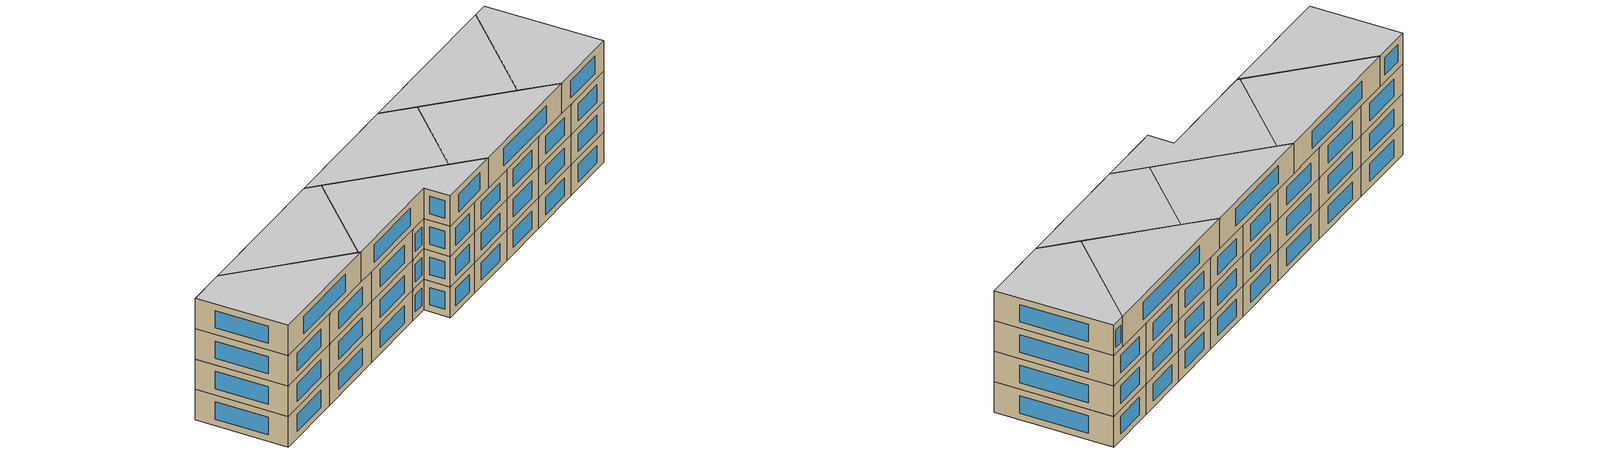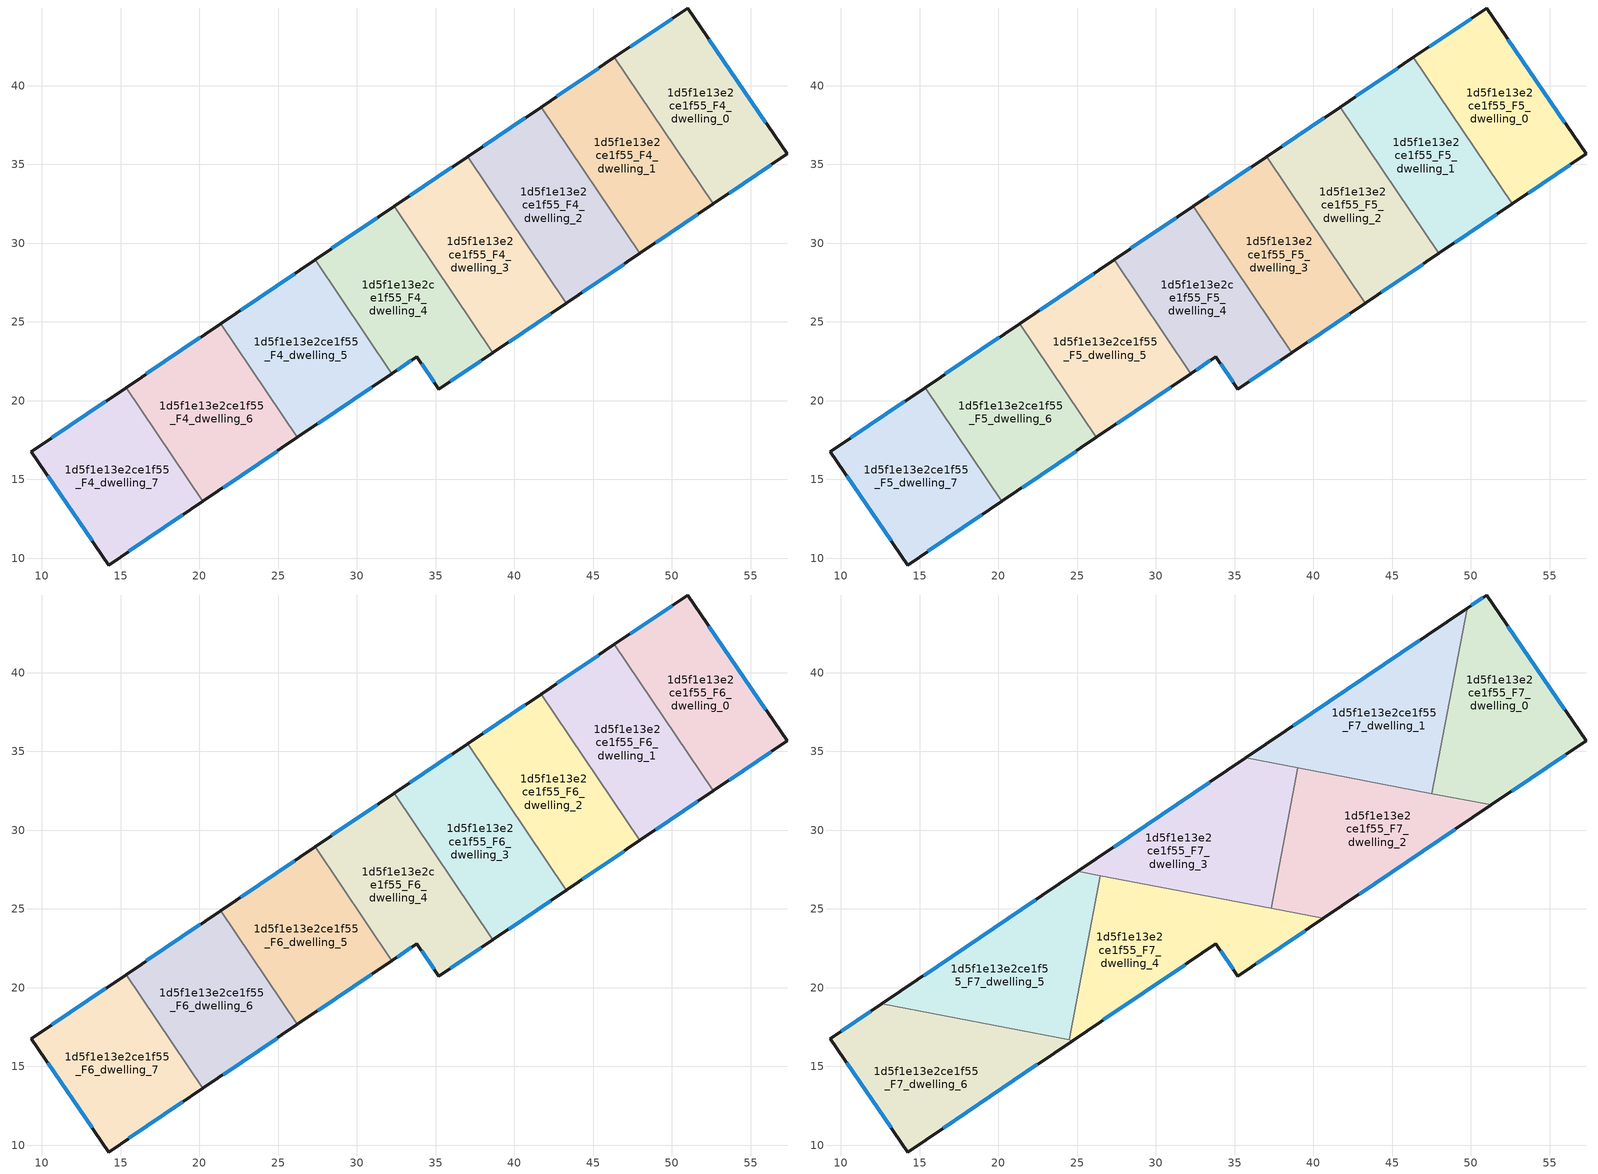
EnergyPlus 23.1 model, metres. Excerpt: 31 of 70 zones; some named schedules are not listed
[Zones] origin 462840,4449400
1d5f1e13e2ce1f55_F4_dwelling_0
 floor to 1d5f1e13e2ce1f55_F3_dwelling_0 (EU_floor_Construction): 51,44.93 57.32,35.67 52.63,32.5 46.35,41.79 z12
 wall outside (EU_wall_Construction): 52.63,32.5 57.32,35.67 51,44.93 46.35,41.79 z12:15
 wall to 1d5f1e13e2ce1f55_F4_dwelling_1 (EU_wall_Construction): 46.35,41.79 52.63,32.5 z12:15
 window (EU_Window_Construction): 50.01,44.26 47.35,42.47 / 55.96,37.65 52.36,42.95 / 53.64,33.18 56.31,34.99 z12.64:14.36
1d5f1e13e2ce1f55_F4_dwelling_1
 floor to 1d5f1e13e2ce1f55_F3_dwelling_1 (EU_floor_Construction): 46.35,41.79 52.63,32.5 47.97,29.35 41.69,38.64 z12
 wall outside (EU_wall_Construction): 47.97,29.35 52.63,32.5 / 46.35,41.79 41.69,38.64 z12:15
 wall to 1d5f1e13e2ce1f55_F4_dwelling_2 (EU_wall_Construction): 41.69,38.64 47.97,29.35 z12:15
 window (EU_Window_Construction): 48.97,30.03 51.63,31.83 / 45.36,41.12 42.69,39.32 z12.64:14.36
1d5f1e13e2ce1f55_F4_dwelling_2
 floor to 1d5f1e13e2ce1f55_F3_dwelling_2 (EU_floor_Construction): 41.69,38.64 47.97,29.35 43.3,26.2 37.02,35.49 z12
 wall outside (EU_wall_Construction): 43.3,26.2 47.97,29.35 / 41.69,38.64 37.02,35.49 z12:15
 wall to 1d5f1e13e2ce1f55_F4_dwelling_3 (EU_wall_Construction): 37.02,35.49 43.3,26.2 z12:15
 window (EU_Window_Construction): 44.3,26.87 46.97,28.68 / 40.69,37.96 38.02,36.16 z12.64:14.36
1d5f1e13e2ce1f55_F4_dwelling_3
 floor to 1d5f1e13e2ce1f55_F3_dwelling_3 (EU_floor_Construction): 37.02,35.49 43.3,26.2 38.64,23.04 32.36,32.33 z12
 wall outside (EU_wall_Construction): 38.64,23.04 43.3,26.2 / 37.02,35.49 32.36,32.33 z12:15
 wall to 1d5f1e13e2ce1f55_F4_dwelling_4 (EU_wall_Construction): 32.36,32.33 38.64,23.04 z12:15
 window (EU_Window_Construction): 39.63,23.72 42.3,25.52 / 36.02,34.81 33.36,33.01 z12.64:14.36
1d5f1e13e2ce1f55_F4_dwelling_4
 floor to 1d5f1e13e2ce1f55_F3_dwelling_4 (EU_floor_Construction): 32.36,32.33 38.64,23.04 35.21,20.73 33.8,22.79 32.22,21.72 27.34,28.94 z12
 wall outside (EU_wall_Construction): 32.36,32.33 27.34,28.94 / 32.22,21.72 33.8,22.79 35.21,20.73 38.64,23.04 z12:15
 wall to 1d5f1e13e2ce1f55_F4_dwelling_5 (EU_wall_Construction): 27.34,28.94 32.22,21.72 z12:15
 window (EU_Window_Construction): 31.28,31.61 28.41,29.67 / 35.94,21.22 37.9,22.55 / 34.1,22.35 34.91,21.17 / 32.56,21.95 33.46,22.56 z12.64:14.36
1d5f1e13e2ce1f55_F4_dwelling_5
 floor to 1d5f1e13e2ce1f55_F3_dwelling_5 (EU_floor_Construction): 27.34,28.94 32.22,21.72 26.22,17.66 21.34,24.89 z12
 wall outside (EU_wall_Construction): 26.22,17.66 32.22,21.72 / 27.34,28.94 21.34,24.89 z12:15
 wall to 1d5f1e13e2ce1f55_F4_dwelling_6 (EU_wall_Construction): 21.34,24.89 26.22,17.66 z12:15
 window (EU_Window_Construction): 27.51,18.53 30.94,20.85 / 26.05,28.07 22.63,25.76 z12.64:14.36
1d5f1e13e2ce1f55_F4_dwelling_6
 floor to 1d5f1e13e2ce1f55_F3_dwelling_6 (EU_floor_Construction): 21.34,24.89 26.22,17.66 20.22,13.61 15.34,20.83 z12
 wall outside (EU_wall_Construction): 20.22,13.61 26.22,17.66 / 21.34,24.89 15.34,20.83 z12:15
 wall to 1d5f1e13e2ce1f55_F4_dwelling_7 (EU_wall_Construction): 15.34,20.83 20.22,13.61 z12:15
 window (EU_Window_Construction): 21.51,14.48 24.94,16.8 / 20.06,24.02 16.63,21.7 z12.64:14.36
1d5f1e13e2ce1f55_F4_dwelling_7
 floor to 1d5f1e13e2ce1f55_F3_dwelling_7 (EU_floor_Construction): 15.34,20.83 20.22,13.61 14.24,9.56 9.33,16.77 z12
 wall outside (EU_wall_Construction): 15.34,20.83 9.33,16.77 14.24,9.56 20.22,13.61 z12:15
 window (EU_Window_Construction): 15.52,10.43 18.94,12.74 / 10.38,15.23 13.19,11.11 / 14.05,19.96 10.62,17.64 z12.64:14.36
1d5f1e13e2ce1f55_F5_dwelling_0
 floor to 1d5f1e13e2ce1f55_F4_dwelling_0 (EU_floor_Construction): 51,44.93 57.32,35.67 52.63,32.5 46.35,41.79 z15
 wall outside (EU_wall_Construction): 52.63,32.5 57.32,35.67 51,44.93 46.35,41.79 z15:18
 wall to 1d5f1e13e2ce1f55_F5_dwelling_1 (EU_wall_Construction): 46.35,41.79 52.63,32.5 z15:18
 window (EU_Window_Construction): 50.01,44.26 47.35,42.47 / 55.96,37.65 52.36,42.95 / 53.64,33.18 56.31,34.99 z15.64:17.36
1d5f1e13e2ce1f55_F5_dwelling_1
 floor to 1d5f1e13e2ce1f55_F4_dwelling_1 (EU_floor_Construction): 46.35,41.79 52.63,32.5 47.97,29.35 41.69,38.64 z15
 wall outside (EU_wall_Construction): 47.97,29.35 52.63,32.5 / 46.35,41.79 41.69,38.64 z15:18
 wall to 1d5f1e13e2ce1f55_F5_dwelling_2 (EU_wall_Construction): 41.69,38.64 47.97,29.35 z15:18
 window (EU_Window_Construction): 48.97,30.03 51.63,31.83 / 45.36,41.12 42.69,39.32 z15.64:17.36
1d5f1e13e2ce1f55_F5_dwelling_2
 floor to 1d5f1e13e2ce1f55_F4_dwelling_2 (EU_floor_Construction): 41.69,38.64 47.97,29.35 43.3,26.2 37.02,35.49 z15
 wall outside (EU_wall_Construction): 43.3,26.2 47.97,29.35 / 41.69,38.64 37.02,35.49 z15:18
 wall to 1d5f1e13e2ce1f55_F5_dwelling_3 (EU_wall_Construction): 37.02,35.49 43.3,26.2 z15:18
 window (EU_Window_Construction): 44.3,26.87 46.97,28.68 / 40.69,37.96 38.02,36.16 z15.64:17.36
1d5f1e13e2ce1f55_F5_dwelling_3
 floor to 1d5f1e13e2ce1f55_F4_dwelling_3 (EU_floor_Construction): 37.02,35.49 43.3,26.2 38.64,23.04 32.36,32.33 z15
 wall outside (EU_wall_Construction): 38.64,23.04 43.3,26.2 / 37.02,35.49 32.36,32.33 z15:18
 wall to 1d5f1e13e2ce1f55_F5_dwelling_4 (EU_wall_Construction): 32.36,32.33 38.64,23.04 z15:18
 window (EU_Window_Construction): 39.63,23.72 42.3,25.52 / 36.02,34.81 33.36,33.01 z15.64:17.36
1d5f1e13e2ce1f55_F5_dwelling_4
 floor to 1d5f1e13e2ce1f55_F4_dwelling_4 (EU_floor_Construction): 32.36,32.33 38.64,23.04 35.21,20.73 33.8,22.79 32.22,21.72 27.34,28.94 z15
 wall outside (EU_wall_Construction): 32.36,32.33 27.34,28.94 / 32.22,21.72 33.8,22.79 35.21,20.73 38.64,23.04 z15:18
 wall to 1d5f1e13e2ce1f55_F5_dwelling_5 (EU_wall_Construction): 27.34,28.94 32.22,21.72 z15:18
 window (EU_Window_Construction): 31.28,31.61 28.41,29.67 / 35.94,21.22 37.9,22.55 / 34.1,22.35 34.91,21.17 / 32.56,21.95 33.46,22.56 z15.64:17.36
1d5f1e13e2ce1f55_F5_dwelling_5
 floor to 1d5f1e13e2ce1f55_F4_dwelling_5 (EU_floor_Construction): 27.34,28.94 32.22,21.72 26.22,17.66 21.34,24.89 z15
 wall outside (EU_wall_Construction): 26.22,17.66 32.22,21.72 / 27.34,28.94 21.34,24.89 z15:18
 wall to 1d5f1e13e2ce1f55_F5_dwelling_6 (EU_wall_Construction): 21.34,24.89 26.22,17.66 z15:18
 window (EU_Window_Construction): 27.51,18.53 30.94,20.85 / 26.05,28.07 22.63,25.76 z15.64:17.36
1d5f1e13e2ce1f55_F5_dwelling_6
 floor to 1d5f1e13e2ce1f55_F4_dwelling_6 (EU_floor_Construction): 21.34,24.89 26.22,17.66 20.22,13.61 15.34,20.83 z15
 wall outside (EU_wall_Construction): 20.22,13.61 26.22,17.66 / 21.34,24.89 15.34,20.83 z15:18
 wall to 1d5f1e13e2ce1f55_F5_dwelling_7 (EU_wall_Construction): 15.34,20.83 20.22,13.61 z15:18
 window (EU_Window_Construction): 21.51,14.48 24.94,16.8 / 20.06,24.02 16.63,21.7 z15.64:17.36
1d5f1e13e2ce1f55_F5_dwelling_7
 floor to 1d5f1e13e2ce1f55_F4_dwelling_7 (EU_floor_Construction): 15.34,20.83 20.22,13.61 14.24,9.56 9.33,16.77 z15
 wall outside (EU_wall_Construction): 15.34,20.83 9.33,16.77 14.24,9.56 20.22,13.61 z15:18
 window (EU_Window_Construction): 15.52,10.43 18.94,12.74 / 10.38,15.23 13.19,11.11 / 14.05,19.96 10.62,17.64 z15.64:17.36
1d5f1e13e2ce1f55_F6_dwelling_0
 floor to 1d5f1e13e2ce1f55_F5_dwelling_0 (EU_floor_Construction): 51,44.93 57.32,35.67 52.63,32.5 46.35,41.79 z18
 wall outside (EU_wall_Construction): 52.63,32.5 57.32,35.67 51,44.93 46.35,41.79 z18:21
 wall to 1d5f1e13e2ce1f55_F6_dwelling_1 (EU_wall_Construction): 46.35,41.79 52.63,32.5 z18:21
 window (EU_Window_Construction): 50.01,44.26 47.35,42.47 / 55.96,37.65 52.36,42.95 / 53.64,33.18 56.31,34.99 z18.64:20.36
 ceiling adiabatic (EU_roof_Construction): 48.67,38.36 49.77,44.1 46.36,41.79 z21
1d5f1e13e2ce1f55_F6_dwelling_1
 floor to 1d5f1e13e2ce1f55_F5_dwelling_1 (EU_floor_Construction): 46.35,41.79 52.63,32.5 47.97,29.35 41.69,38.64 z18
 wall outside (EU_wall_Construction): 47.97,29.35 52.63,32.5 / 46.35,41.79 41.69,38.64 z18:21
 wall to 1d5f1e13e2ce1f55_F6_dwelling_2 (EU_wall_Construction): 41.69,38.64 47.97,29.35 z18:21
 window (EU_Window_Construction): 48.97,30.03 51.63,31.83 / 45.36,41.12 42.69,39.32 z18.64:20.36
 ceiling adiabatic (EU_roof_Construction): 47.52,32.33 48.67,38.36 46.36,41.79 41.69,38.64 45.73,32.67 z21; 52.63,32.5 48.67,38.36 47.52,32.33 45.73,32.67 51.29,31.6 z21
1d5f1e13e2ce1f55_F6_dwelling_2
 floor to 1d5f1e13e2ce1f55_F5_dwelling_2 (EU_floor_Construction): 41.69,38.64 47.97,29.35 43.3,26.2 37.02,35.49 z18
 wall outside (EU_wall_Construction): 43.3,26.2 47.97,29.35 / 41.69,38.64 37.02,35.49 z18:21
 wall to 1d5f1e13e2ce1f55_F6_dwelling_3 (EU_wall_Construction): 37.02,35.49 43.3,26.2 z18:21
 window (EU_Window_Construction): 44.3,26.87 46.97,28.68 / 40.69,37.96 38.02,36.16 z18.64:20.36
 ceiling adiabatic (EU_roof_Construction): 45.73,32.67 41.69,38.64 37.02,35.49 37.92,34.16 z21
1d5f1e13e2ce1f55_F6_dwelling_3
 floor to 1d5f1e13e2ce1f55_F5_dwelling_3 (EU_floor_Construction): 37.02,35.49 43.3,26.2 38.64,23.04 32.36,32.33 z18
 wall outside (EU_wall_Construction): 38.64,23.04 43.3,26.2 / 37.02,35.49 32.36,32.33 z18:21
 wall to 1d5f1e13e2ce1f55_F6_dwelling_4 (EU_wall_Construction): 32.36,32.33 38.64,23.04 z18:21
 window (EU_Window_Construction): 39.63,23.72 42.3,25.52 / 36.02,34.81 33.36,33.01 z18.64:20.36
1d5f1e13e2ce1f55_F6_dwelling_4
 floor to 1d5f1e13e2ce1f55_F5_dwelling_4 (EU_floor_Construction): 32.36,32.33 38.64,23.04 35.21,20.73 33.8,22.79 32.22,21.72 27.34,28.94 z18
 wall outside (EU_wall_Construction): 32.36,32.33 27.34,28.94 / 32.22,21.72 33.8,22.79 35.21,20.73 38.64,23.04 z18:21
 wall to 1d5f1e13e2ce1f55_F6_dwelling_5 (EU_wall_Construction): 27.34,28.94 32.22,21.72 z18:21
 window (EU_Window_Construction): 31.28,31.61 28.41,29.67 / 35.94,21.22 37.9,22.55 / 34.1,22.35 34.91,21.17 / 32.56,21.95 33.46,22.56 z18.64:20.36
1d5f1e13e2ce1f55_F6_dwelling_5
 floor to 1d5f1e13e2ce1f55_F5_dwelling_5 (EU_floor_Construction): 27.34,28.94 32.22,21.72 26.22,17.66 21.34,24.89 z18
 wall outside (EU_wall_Construction): 26.22,17.66 32.22,21.72 / 27.34,28.94 21.34,24.89 z18:21
 wall to 1d5f1e13e2ce1f55_F6_dwelling_6 (EU_wall_Construction): 21.34,24.89 26.22,17.66 z18:21
 window (EU_Window_Construction): 27.51,18.53 30.94,20.85 / 26.05,28.07 22.63,25.76 z18.64:20.36
1d5f1e13e2ce1f55_F6_dwelling_6
 floor to 1d5f1e13e2ce1f55_F5_dwelling_6 (EU_floor_Construction): 21.34,24.89 26.22,17.66 20.22,13.61 15.34,20.83 z18
 wall outside (EU_wall_Construction): 20.22,13.61 26.22,17.66 / 21.34,24.89 15.34,20.83 z18:21
 wall to 1d5f1e13e2ce1f55_F6_dwelling_7 (EU_wall_Construction): 15.34,20.83 20.22,13.61 z18:21
 window (EU_Window_Construction): 21.51,14.48 24.94,16.8 / 20.06,24.02 16.63,21.7 z18.64:20.36
1d5f1e13e2ce1f55_F6_dwelling_7
 floor to 1d5f1e13e2ce1f55_F5_dwelling_7 (EU_floor_Construction): 15.34,20.83 20.22,13.61 14.24,9.56 9.33,16.77 z18
 wall outside (EU_wall_Construction): 15.34,20.83 9.33,16.77 14.24,9.56 20.22,13.61 z18:21
 window (EU_Window_Construction): 15.52,10.43 18.94,12.74 / 10.38,15.23 13.19,11.11 / 14.05,19.96 10.62,17.64 z18.64:20.36
1d5f1e13e2ce1f55_F7_dwelling_0
 floor to 1d5f1e13e2ce1f55_F6_dwelling_0 (EU_floor_Construction): 51,44.93 57.32,35.67 52.63,32.5 48.67,38.36 49.77,44.1 z21
 floor adiabatic (EU_floor_Construction): 48.67,38.36 52.63,32.5 51.29,31.6 47.52,32.33 z21
 wall outside (EU_wall_Construction): 51.29,31.6 57.32,35.67 51,44.93 49.77,44.1 z21:24
 wall to 1d5f1e13e2ce1f55_F7_dwelling_1 (EU_wall_Construction): 49.77,44.1 47.52,32.33 z21:24
 wall to 1d5f1e13e2ce1f55_F7_dwelling_2 (EU_wall_Construction): 47.52,32.33 51.29,31.6 z21:24
 window (EU_Window_Construction): 52.58,32.47 56.03,34.8 / 50.74,44.76 50.04,44.28 / 55.96,37.65 52.36,42.95 z21.64:23.36
 ceiling to 1d5f1e13e2ce1f55_F8_dwelling_0 (EU_floor_Construction): 57.32,35.67 51,44.93 49.77,44.1 47.52,32.33 51.29,31.6 z24
1d5f1e13e2ce1f55_F7_dwelling_1
 floor to 1d5f1e13e2ce1f55_F6_dwelling_3 (EU_floor_Construction): 37.02,35.49 37.92,34.16 35.7,34.59 z21
 floor adiabatic (EU_floor_Construction): 49.77,44.1 47.52,32.33 37.92,34.16 37.02,35.49 z21
 wall outside (EU_wall_Construction): 49.77,44.1 35.7,34.59 z21:24
 wall to 1d5f1e13e2ce1f55_F7_dwelling_3 (EU_wall_Construction): 35.7,34.59 39.02,33.95 z21:24
 wall to 1d5f1e13e2ce1f55_F7_dwelling_2 (EU_wall_Construction): 39.02,33.95 47.51,32.32 z21:24
 window (EU_Window_Construction): 46.76,42.06 38.71,36.63 z21.64:23.36
 ceiling to 1d5f1e13e2ce1f55_F8_dwelling_1 (EU_floor_Construction): 47.52,32.33 49.77,44.1 35.7,34.59 z24
1d5f1e13e2ce1f55_F7_dwelling_2
 floor to 1d5f1e13e2ce1f55_F6_dwelling_2 (EU_floor_Construction): 45.73,32.67 47.97,29.35 43.3,26.2 38.81,32.85 39.02,33.95 z21
 floor to 1d5f1e13e2ce1f55_F6_dwelling_3 (EU_floor_Construction): 38.81,32.85 43.3,26.2 40.63,24.39 37.31,25.03 z21
 floor to 1d5f1e13e2ce1f55_F6_dwelling_1 (EU_floor_Construction): 51.29,31.6 47.97,29.35 45.73,32.67 z21
 wall outside (EU_wall_Construction): 40.63,24.39 51.29,31.6 z21:24
 wall to 1d5f1e13e2ce1f55_F7_dwelling_3 (EU_wall_Construction): 39.02,33.95 37.31,25.03 z21:24
 wall to 1d5f1e13e2ce1f55_F7_dwelling_4 (EU_wall_Construction): 37.31,25.03 40.63,24.39 z21:24
 window (EU_Window_Construction): 42.91,25.94 49.01,30.06 z21.64:23.36
 ceiling to 1d5f1e13e2ce1f55_F8_dwelling_2 (EU_floor_Construction): 51.29,31.6 39.02,33.95 37.31,25.03 40.63,24.39 z24
1d5f1e13e2ce1f55_F7_dwelling_3
 floor to 1d5f1e13e2ce1f55_F6_dwelling_3 (EU_floor_Construction): 37.92,34.16 38.81,32.85 37.31,25.03 37.29,25.03 32.36,32.33 35.7,34.59 z21
 floor to 1d5f1e13e2ce1f55_F6_dwelling_2 (EU_floor_Construction): 39.02,33.95 38.81,32.85 37.92,34.16 z21
 floor to 1d5f1e13e2ce1f55_F6_dwelling_4 (EU_floor_Construction): 32.36,32.33 37.29,25.03 28.89,26.64 27.34,28.94 z21
 floor to 1d5f1e13e2ce1f55_F6_dwelling_5 (EU_floor_Construction): 27.34,28.94 28.89,26.64 25.03,27.38 z21
 wall outside (EU_wall_Construction): 35.7,34.59 25.03,27.38 z21:24
 wall to 1d5f1e13e2ce1f55_F7_dwelling_5 (EU_wall_Construction): 25.03,27.38 26.48,27.1 z21:24
 wall to 1d5f1e13e2ce1f55_F7_dwelling_4 (EU_wall_Construction): 26.48,27.11 37.31,25.03 z21:24
 window (EU_Window_Construction): 33.41,33.05 27.32,28.93 z21.64:23.36
 ceiling to 1d5f1e13e2ce1f55_F8_dwelling_3 (EU_floor_Construction): 37.31,25.03 39.02,33.95 35.7,34.59 25.03,27.38 z24
1d5f1e13e2ce1f55_F7_dwelling_4
 floor to 1d5f1e13e2ce1f55_F6_dwelling_4 (EU_floor_Construction): 37.29,25.03 38.64,23.04 35.21,20.73 33.8,22.79 32.22,21.72 28.89,26.64 z21
 floor to 1d5f1e13e2ce1f55_F6_dwelling_5 (EU_floor_Construction): 28.89,26.64 32.22,21.72 26.22,17.66 25.01,19.45 26.48,27.11 z21
 floor to 1d5f1e13e2ce1f55_F6_dwelling_3 (EU_floor_Construction): 40.63,24.39 38.64,23.04 37.29,25.03 z21
 floor to 1d5f1e13e2ce1f55_F6_dwelling_6 (EU_floor_Construction): 25.01,19.45 26.22,17.66 24.7,16.64 24.48,16.68 z21
 wall outside (EU_wall_Construction): 24.7,16.64 33.8,22.79 35.21,20.73 40.63,24.39 z21:24
 wall to 1d5f1e13e2ce1f55_F7_dwelling_5 (EU_wall_Construction): 26.48,27.11 24.48,16.68 z21:24
 wall to 1d5f1e13e2ce1f55_F7_dwelling_6 (EU_wall_Construction): 24.48,16.68 24.7,16.64 z21:24
 window (EU_Window_Construction): 34.1,22.35 34.91,21.17 / 26.65,17.96 31.85,21.47 / 36.37,21.51 39.47,23.61 z21.64:23.36
 ceiling to 1d5f1e13e2ce1f55_F8_dwelling_4 (EU_floor_Construction): 35.21,20.73 40.63,24.39 26.48,27.11 24.48,16.68 24.7,16.64 33.8,22.79 z24
1d5f1e13e2ce1f55_F7_dwelling_5
 floor to 1d5f1e13e2ce1f55_F6_dwelling_5 (EU_floor_Construction): 26.48,27.11 25.01,19.45 21.34,24.89 25.03,27.38 z21
 floor to 1d5f1e13e2ce1f55_F6_dwelling_6 (EU_floor_Construction): 21.34,24.89 25.01,19.45 24.48,16.68 17.2,18.08 15.34,20.83 z21
 floor to 1d5f1e13e2ce1f55_F6_dwelling_7 (EU_floor_Construction): 15.34,20.83 17.2,18.08 12.57,18.96 z21
 wall outside (EU_wall_Construction): 25.03,27.38 12.57,18.96 z21:24
 wall to 1d5f1e13e2ce1f55_F7_dwelling_6 (EU_wall_Construction): 12.57,18.96 24.48,16.68 z21:24
 window (EU_Window_Construction): 22.36,25.58 15.24,20.77 z21.64:23.36
 ceiling to 1d5f1e13e2ce1f55_F8_dwelling_5 (EU_floor_Construction): 24.48,16.68 26.48,27.11 25.03,27.38 12.57,18.96 z24
1d5f1e13e2ce1f55_F7_dwelling_6
 floor to 1d5f1e13e2ce1f55_F6_dwelling_6 (EU_floor_Construction): 24.7,16.64 20.22,13.61 17.2,18.08 z21
 floor to 1d5f1e13e2ce1f55_F6_dwelling_7 (EU_floor_Construction): 17.2,18.08 20.22,13.61 14.24,9.56 9.33,16.77 12.57,18.96 z21
 wall outside (EU_wall_Construction): 12.57,18.96 9.33,16.77 14.24,9.56 24.7,16.64 z21:24
 window (EU_Window_Construction): 16.48,11.08 22.46,15.12 / 10.38,15.23 13.19,11.11 / 11.88,18.49 10.02,17.24 z21.64:23.36
 ceiling to 1d5f1e13e2ce1f55_F8_dwelling_6 (EU_floor_Construction): 24.7,16.64 12.57,18.96 9.33,16.77 14.24,9.56 z24
[Building]
EU S2 Campaign: North Axis=0; Terrain=City; Solar Distribution=FullExterior
[Site:Location]
Yerevan-Zvartnots.Intl.AP: Latitude=40.15; Longitude=44.383; Time Zone=4; Elevation=854
[SizingPeriod:WeatherFileDays]
AnnualSizingPeriod: Begin Month=1; Begin Day of Month=1; End Month=12; End Day of Month=31; Day of Week for Start Day=Monday; Use Weather File Daylight Saving Period=No; Use Weather File Rain and Snow Indicators=No
[MATERIAL]
EU_InternalMass_Material: Roughness=MediumRough; Thickness=0.1; Conductivity=1; Density=1800; Specific Heat=900; Thermal Absorptance=0.9; Solar Absorptance=0.7; Visible Absorptance=0.7
[MATERIAL:NOMASS] Roughness=MediumRough; Thermal Absorptance=0.9; Solar Absorptance=0.7; Visible Absorptance=0.7
Name | Thermal Resistance
EU_wall_NoMass | 1.05043
EU_roof_NoMass | 1.45357
EU_floor_NoMass | 0.478065
[WINDOWMATERIAL:SIMPLEGLAZINGSYSTEM]
EU_Window_SimpleGlazing: UFactor=2.5566; Solar Heat Gain Coefficient=0.75; Visible Transmittance=0.75
[CONSTRUCTION]
EU_wall_Construction: EU_wall_NoMass
EU_roof_Construction: EU_roof_NoMass
EU_floor_Construction: EU_floor_NoMass
EU_Window_Construction: EU_Window_SimpleGlazing
EU_InternalMass_Construction: EU_InternalMass_Material
[ZONE] Type=1; Multiplier=1; Ceiling Height=autocalculate; Floor Area=autocalculate; Part of Total Floor Area=Yes
Name | Volume
1d5f1e13e2ce1f55_F4_dwelling_0; 1d5f1e13e2ce1f55_F5_dwelling_0; 1d5f1e13e2ce1f55_F6_dwelling_0 | 189.42
1d5f1e13e2ce1f55_F7_dwelling_0 | 216.448
1d5f1e13e2ce1f55_F4_dwelling_1; 1d5f1e13e2ce1f55_F5_dwelling_1; 1d5f1e13e2ce1f55_F6_dwelling_1 | 189.393
1d5f1e13e2ce1f55_F7_dwelling_1 | 216.457
1d5f1e13e2ce1f55_F4_dwelling_2; 1d5f1e13e2ce1f55_F5_dwelling_2; 1d5f1e13e2ce1f55_F6_dwelling_2; 1d5f1e13e2ce1f55_F4_dwelling_4; 1d5f1e13e2ce1f55_F5_dwelling_4; 1d5f1e13e2ce1f55_F6_dwelling_4 | 189.401
1d5f1e13e2ce1f55_F7_dwelling_2 | 216.463
1d5f1e13e2ce1f55_F4_dwelling_3; 1d5f1e13e2ce1f55_F5_dwelling_3; 1d5f1e13e2ce1f55_F6_dwelling_3 | 189.402
1d5f1e13e2ce1f55_F7_dwelling_3 | 216.483
1d5f1e13e2ce1f55_F7_dwelling_4; 1d5f1e13e2ce1f55_F7_dwelling_5 | 216.467
1d5f1e13e2ce1f55_F4_dwelling_5; 1d5f1e13e2ce1f55_F5_dwelling_5; 1d5f1e13e2ce1f55_F6_dwelling_5 | 189.407
1d5f1e13e2ce1f55_F4_dwelling_6; 1d5f1e13e2ce1f55_F5_dwelling_6; 1d5f1e13e2ce1f55_F6_dwelling_6 | 189.4
1d5f1e13e2ce1f55_F7_dwelling_6 | 216.465
1d5f1e13e2ce1f55_F4_dwelling_7; 1d5f1e13e2ce1f55_F5_dwelling_7; 1d5f1e13e2ce1f55_F6_dwelling_7 | 189.414
[INTERNALMASS] Construction=EU_InternalMass_Construction
Name | Zone or ZoneList | Surface Area
1d5f1e13e2ce1f55_F4_dwelling_0_EU_InternalMass | 1d5f1e13e2ce1f55_F4_dwelling_0 | 63.1401
1d5f1e13e2ce1f55_F4_dwelling_1_EU_InternalMass | 1d5f1e13e2ce1f55_F4_dwelling_1 | 63.1308
1d5f1e13e2ce1f55_F4_dwelling_2_EU_InternalMass | 1d5f1e13e2ce1f55_F4_dwelling_2 | 63.1339
1d5f1e13e2ce1f55_F4_dwelling_3_EU_InternalMass | 1d5f1e13e2ce1f55_F4_dwelling_3 | 63.1339
1d5f1e13e2ce1f55_F4_dwelling_4_EU_InternalMass | 1d5f1e13e2ce1f55_F4_dwelling_4 | 63.134
1d5f1e13e2ce1f55_F4_dwelling_5_EU_InternalMass | 1d5f1e13e2ce1f55_F4_dwelling_5 | 63.1356
1d5f1e13e2ce1f55_F4_dwelling_6_EU_InternalMass | 1d5f1e13e2ce1f55_F4_dwelling_6 | 63.1333
1d5f1e13e2ce1f55_F4_dwelling_7_EU_InternalMass | 1d5f1e13e2ce1f55_F4_dwelling_7 | 63.1378
1d5f1e13e2ce1f55_F5_dwelling_0_EU_InternalMass | 1d5f1e13e2ce1f55_F5_dwelling_0 | 63.1401
1d5f1e13e2ce1f55_F5_dwelling_1_EU_InternalMass | 1d5f1e13e2ce1f55_F5_dwelling_1 | 63.1308
1d5f1e13e2ce1f55_F5_dwelling_2_EU_InternalMass | 1d5f1e13e2ce1f55_F5_dwelling_2 | 63.1339
1d5f1e13e2ce1f55_F5_dwelling_3_EU_InternalMass | 1d5f1e13e2ce1f55_F5_dwelling_3 | 63.1339
1d5f1e13e2ce1f55_F5_dwelling_4_EU_InternalMass | 1d5f1e13e2ce1f55_F5_dwelling_4 | 63.134
1d5f1e13e2ce1f55_F5_dwelling_5_EU_InternalMass | 1d5f1e13e2ce1f55_F5_dwelling_5 | 63.1356
1d5f1e13e2ce1f55_F5_dwelling_6_EU_InternalMass | 1d5f1e13e2ce1f55_F5_dwelling_6 | 63.1333
1d5f1e13e2ce1f55_F5_dwelling_7_EU_InternalMass | 1d5f1e13e2ce1f55_F5_dwelling_7 | 63.1378
1d5f1e13e2ce1f55_F6_dwelling_0_EU_InternalMass | 1d5f1e13e2ce1f55_F6_dwelling_0 | 63.1401
1d5f1e13e2ce1f55_F6_dwelling_1_EU_InternalMass | 1d5f1e13e2ce1f55_F6_dwelling_1 | 63.1308
1d5f1e13e2ce1f55_F6_dwelling_2_EU_InternalMass | 1d5f1e13e2ce1f55_F6_dwelling_2 | 63.1339
1d5f1e13e2ce1f55_F6_dwelling_3_EU_InternalMass | 1d5f1e13e2ce1f55_F6_dwelling_3 | 63.1339
1d5f1e13e2ce1f55_F6_dwelling_4_EU_InternalMass | 1d5f1e13e2ce1f55_F6_dwelling_4 | 63.134
1d5f1e13e2ce1f55_F6_dwelling_5_EU_InternalMass | 1d5f1e13e2ce1f55_F6_dwelling_5 | 63.1356
1d5f1e13e2ce1f55_F6_dwelling_6_EU_InternalMass | 1d5f1e13e2ce1f55_F6_dwelling_6 | 63.1333
1d5f1e13e2ce1f55_F6_dwelling_7_EU_InternalMass | 1d5f1e13e2ce1f55_F6_dwelling_7 | 63.1378
1d5f1e13e2ce1f55_F7_dwelling_0_EU_InternalMass | 1d5f1e13e2ce1f55_F7_dwelling_0 | 72.1474
1d5f1e13e2ce1f55_F7_dwelling_1_EU_InternalMass | 1d5f1e13e2ce1f55_F7_dwelling_1 | 72.1512
1d5f1e13e2ce1f55_F7_dwelling_2_EU_InternalMass | 1d5f1e13e2ce1f55_F7_dwelling_2 | 72.1586
1d5f1e13e2ce1f55_F7_dwelling_3_EU_InternalMass | 1d5f1e13e2ce1f55_F7_dwelling_3 | 72.1593
1d5f1e13e2ce1f55_F7_dwelling_4_EU_InternalMass | 1d5f1e13e2ce1f55_F7_dwelling_4 | 72.1552
1d5f1e13e2ce1f55_F7_dwelling_5_EU_InternalMass | 1d5f1e13e2ce1f55_F7_dwelling_5 | 72.1562
1d5f1e13e2ce1f55_F7_dwelling_6_EU_InternalMass | 1d5f1e13e2ce1f55_F7_dwelling_6 | 72.1552
[OTHEREQUIPMENT] Fuel Type=Electricity; Design Level Calculation Method=Watts/Area; Power per Zone Floor Area=1; Fraction Latent=0; Fraction Radiant=0; Fraction Lost=0; Carbon Dioxide Generation Rate=0; EndUse Subcategory=EU_Step8_InternalGains
Name | Zone or ZoneList or Space or SpaceList | Schedule
EU_Step8_InternalGain_1d5f1e13e2ce1f55_F4_dwelling_0_f000 | 1d5f1e13e2ce1f55_F4_dwelling_0 | EU_Step8_GainSchedule_1d5f1e13e2ce1f55_F4_dwelling_0_f000
EU_Step8_InternalGain_1d5f1e13e2ce1f55_F4_dwelling_1_f000 | 1d5f1e13e2ce1f55_F4_dwelling_1 | EU_Step8_GainSchedule_1d5f1e13e2ce1f55_F4_dwelling_1_f000
EU_Step8_InternalGain_1d5f1e13e2ce1f55_F4_dwelling_2_f000 | 1d5f1e13e2ce1f55_F4_dwelling_2 | EU_Step8_GainSchedule_1d5f1e13e2ce1f55_F4_dwelling_2_f000
EU_Step8_InternalGain_1d5f1e13e2ce1f55_F4_dwelling_3_f000 | 1d5f1e13e2ce1f55_F4_dwelling_3 | EU_Step8_GainSchedule_1d5f1e13e2ce1f55_F4_dwelling_3_f000
EU_Step8_InternalGain_1d5f1e13e2ce1f55_F4_dwelling_4_f000 | 1d5f1e13e2ce1f55_F4_dwelling_4 | EU_Step8_GainSchedule_1d5f1e13e2ce1f55_F4_dwelling_4_f000
EU_Step8_InternalGain_1d5f1e13e2ce1f55_F4_dwelling_5_f000 | 1d5f1e13e2ce1f55_F4_dwelling_5 | EU_Step8_GainSchedule_1d5f1e13e2ce1f55_F4_dwelling_5_f000
EU_Step8_InternalGain_1d5f1e13e2ce1f55_F4_dwelling_6_f000 | 1d5f1e13e2ce1f55_F4_dwelling_6 | EU_Step8_GainSchedule_1d5f1e13e2ce1f55_F4_dwelling_6_f000
EU_Step8_InternalGain_1d5f1e13e2ce1f55_F4_dwelling_7_f000 | 1d5f1e13e2ce1f55_F4_dwelling_7 | EU_Step8_GainSchedule_1d5f1e13e2ce1f55_F4_dwelling_7_f000
EU_Step8_InternalGain_1d5f1e13e2ce1f55_F5_dwelling_0_f000 | 1d5f1e13e2ce1f55_F5_dwelling_0 | EU_Step8_GainSchedule_1d5f1e13e2ce1f55_F5_dwelling_0_f000
EU_Step8_InternalGain_1d5f1e13e2ce1f55_F5_dwelling_1_f000 | 1d5f1e13e2ce1f55_F5_dwelling_1 | EU_Step8_GainSchedule_1d5f1e13e2ce1f55_F5_dwelling_1_f000
EU_Step8_InternalGain_1d5f1e13e2ce1f55_F5_dwelling_2_f000 | 1d5f1e13e2ce1f55_F5_dwelling_2 | EU_Step8_GainSchedule_1d5f1e13e2ce1f55_F5_dwelling_2_f000
EU_Step8_InternalGain_1d5f1e13e2ce1f55_F5_dwelling_3_f000 | 1d5f1e13e2ce1f55_F5_dwelling_3 | EU_Step8_GainSchedule_1d5f1e13e2ce1f55_F5_dwelling_3_f000
EU_Step8_InternalGain_1d5f1e13e2ce1f55_F5_dwelling_4_f000 | 1d5f1e13e2ce1f55_F5_dwelling_4 | EU_Step8_GainSchedule_1d5f1e13e2ce1f55_F5_dwelling_4_f000
EU_Step8_InternalGain_1d5f1e13e2ce1f55_F5_dwelling_5_f000 | 1d5f1e13e2ce1f55_F5_dwelling_5 | EU_Step8_GainSchedule_1d5f1e13e2ce1f55_F5_dwelling_5_f000
EU_Step8_InternalGain_1d5f1e13e2ce1f55_F5_dwelling_6_f000 | 1d5f1e13e2ce1f55_F5_dwelling_6 | EU_Step8_GainSchedule_1d5f1e13e2ce1f55_F5_dwelling_6_f000
EU_Step8_InternalGain_1d5f1e13e2ce1f55_F5_dwelling_7_f000 | 1d5f1e13e2ce1f55_F5_dwelling_7 | EU_Step8_GainSchedule_1d5f1e13e2ce1f55_F5_dwelling_7_f000
EU_Step8_InternalGain_1d5f1e13e2ce1f55_F6_dwelling_0_f000 | 1d5f1e13e2ce1f55_F6_dwelling_0 | EU_Step8_GainSchedule_1d5f1e13e2ce1f55_F6_dwelling_0_f000
EU_Step8_InternalGain_1d5f1e13e2ce1f55_F6_dwelling_1_f000 | 1d5f1e13e2ce1f55_F6_dwelling_1 | EU_Step8_GainSchedule_1d5f1e13e2ce1f55_F6_dwelling_1_f000
EU_Step8_InternalGain_1d5f1e13e2ce1f55_F6_dwelling_2_f000 | 1d5f1e13e2ce1f55_F6_dwelling_2 | EU_Step8_GainSchedule_1d5f1e13e2ce1f55_F6_dwelling_2_f000
EU_Step8_InternalGain_1d5f1e13e2ce1f55_F6_dwelling_3_f000 | 1d5f1e13e2ce1f55_F6_dwelling_3 | EU_Step8_GainSchedule_1d5f1e13e2ce1f55_F6_dwelling_3_f000
EU_Step8_InternalGain_1d5f1e13e2ce1f55_F6_dwelling_4_f000 | 1d5f1e13e2ce1f55_F6_dwelling_4 | EU_Step8_GainSchedule_1d5f1e13e2ce1f55_F6_dwelling_4_f000
EU_Step8_InternalGain_1d5f1e13e2ce1f55_F6_dwelling_5_f000 | 1d5f1e13e2ce1f55_F6_dwelling_5 | EU_Step8_GainSchedule_1d5f1e13e2ce1f55_F6_dwelling_5_f000
EU_Step8_InternalGain_1d5f1e13e2ce1f55_F6_dwelling_6_f000 | 1d5f1e13e2ce1f55_F6_dwelling_6 | EU_Step8_GainSchedule_1d5f1e13e2ce1f55_F6_dwelling_6_f000
EU_Step8_InternalGain_1d5f1e13e2ce1f55_F6_dwelling_7_f000 | 1d5f1e13e2ce1f55_F6_dwelling_7 | EU_Step8_GainSchedule_1d5f1e13e2ce1f55_F6_dwelling_7_f000
EU_Step8_InternalGain_1d5f1e13e2ce1f55_F7_dwelling_0_f000 | 1d5f1e13e2ce1f55_F7_dwelling_0 | EU_Step8_GainSchedule_1d5f1e13e2ce1f55_F7_dwelling_0_f000
EU_Step8_InternalGain_1d5f1e13e2ce1f55_F7_dwelling_1_f000 | 1d5f1e13e2ce1f55_F7_dwelling_1 | EU_Step8_GainSchedule_1d5f1e13e2ce1f55_F7_dwelling_1_f000
EU_Step8_InternalGain_1d5f1e13e2ce1f55_F7_dwelling_2_f000 | 1d5f1e13e2ce1f55_F7_dwelling_2 | EU_Step8_GainSchedule_1d5f1e13e2ce1f55_F7_dwelling_2_f000
EU_Step8_InternalGain_1d5f1e13e2ce1f55_F7_dwelling_3_f000 | 1d5f1e13e2ce1f55_F7_dwelling_3 | EU_Step8_GainSchedule_1d5f1e13e2ce1f55_F7_dwelling_3_f000
EU_Step8_InternalGain_1d5f1e13e2ce1f55_F7_dwelling_4_f000 | 1d5f1e13e2ce1f55_F7_dwelling_4 | EU_Step8_GainSchedule_1d5f1e13e2ce1f55_F7_dwelling_4_f000
EU_Step8_InternalGain_1d5f1e13e2ce1f55_F7_dwelling_5_f000 | 1d5f1e13e2ce1f55_F7_dwelling_5 | EU_Step8_GainSchedule_1d5f1e13e2ce1f55_F7_dwelling_5_f000
EU_Step8_InternalGain_1d5f1e13e2ce1f55_F7_dwelling_6_f000 | 1d5f1e13e2ce1f55_F7_dwelling_6 | EU_Step8_GainSchedule_1d5f1e13e2ce1f55_F7_dwelling_6_f000
[ZONEVENTILATION:DESIGNFLOWRATE] Schedule=EU_AlwaysOn; Design Flow Rate Calculation Method=AirChanges/Hour; Air Changes per Hour=0.557805; Ventilation Type=Natural; Fan Pressure Rise=0; Fan Total Efficiency=1; Constant Term Coefficient=1; Temperature Term Coefficient=0; Velocity Term Coefficient=0; Velocity Squared Term Coefficient=0; Minimum Indoor Temperature=-100; Maximum Indoor Temperature=100; Delta Temperature=-100; Minimum Outdoor Temperature=-100; Maximum Outdoor Temperature=100; Maximum Wind Speed=40
Name | Zone or ZoneList or Space or SpaceList
EU_ConstantAir_1d5f1e13e2ce1f55_F4_dwelling_0 | 1d5f1e13e2ce1f55_F4_dwelling_0
EU_ConstantAir_1d5f1e13e2ce1f55_F4_dwelling_1 | 1d5f1e13e2ce1f55_F4_dwelling_1
EU_ConstantAir_1d5f1e13e2ce1f55_F4_dwelling_2 | 1d5f1e13e2ce1f55_F4_dwelling_2
EU_ConstantAir_1d5f1e13e2ce1f55_F4_dwelling_3 | 1d5f1e13e2ce1f55_F4_dwelling_3
EU_ConstantAir_1d5f1e13e2ce1f55_F4_dwelling_4 | 1d5f1e13e2ce1f55_F4_dwelling_4
EU_ConstantAir_1d5f1e13e2ce1f55_F4_dwelling_5 | 1d5f1e13e2ce1f55_F4_dwelling_5
EU_ConstantAir_1d5f1e13e2ce1f55_F4_dwelling_6 | 1d5f1e13e2ce1f55_F4_dwelling_6
EU_ConstantAir_1d5f1e13e2ce1f55_F4_dwelling_7 | 1d5f1e13e2ce1f55_F4_dwelling_7
EU_ConstantAir_1d5f1e13e2ce1f55_F5_dwelling_0 | 1d5f1e13e2ce1f55_F5_dwelling_0
EU_ConstantAir_1d5f1e13e2ce1f55_F5_dwelling_1 | 1d5f1e13e2ce1f55_F5_dwelling_1
EU_ConstantAir_1d5f1e13e2ce1f55_F5_dwelling_2 | 1d5f1e13e2ce1f55_F5_dwelling_2
EU_ConstantAir_1d5f1e13e2ce1f55_F5_dwelling_3 | 1d5f1e13e2ce1f55_F5_dwelling_3
EU_ConstantAir_1d5f1e13e2ce1f55_F5_dwelling_4 | 1d5f1e13e2ce1f55_F5_dwelling_4
EU_ConstantAir_1d5f1e13e2ce1f55_F5_dwelling_5 | 1d5f1e13e2ce1f55_F5_dwelling_5
EU_ConstantAir_1d5f1e13e2ce1f55_F5_dwelling_6 | 1d5f1e13e2ce1f55_F5_dwelling_6
EU_ConstantAir_1d5f1e13e2ce1f55_F5_dwelling_7 | 1d5f1e13e2ce1f55_F5_dwelling_7
EU_ConstantAir_1d5f1e13e2ce1f55_F6_dwelling_0 | 1d5f1e13e2ce1f55_F6_dwelling_0
EU_ConstantAir_1d5f1e13e2ce1f55_F6_dwelling_1 | 1d5f1e13e2ce1f55_F6_dwelling_1
EU_ConstantAir_1d5f1e13e2ce1f55_F6_dwelling_2 | 1d5f1e13e2ce1f55_F6_dwelling_2
EU_ConstantAir_1d5f1e13e2ce1f55_F6_dwelling_3 | 1d5f1e13e2ce1f55_F6_dwelling_3
EU_ConstantAir_1d5f1e13e2ce1f55_F6_dwelling_4 | 1d5f1e13e2ce1f55_F6_dwelling_4
EU_ConstantAir_1d5f1e13e2ce1f55_F6_dwelling_5 | 1d5f1e13e2ce1f55_F6_dwelling_5
EU_ConstantAir_1d5f1e13e2ce1f55_F6_dwelling_6 | 1d5f1e13e2ce1f55_F6_dwelling_6
EU_ConstantAir_1d5f1e13e2ce1f55_F6_dwelling_7 | 1d5f1e13e2ce1f55_F6_dwelling_7
EU_ConstantAir_1d5f1e13e2ce1f55_F7_dwelling_0 | 1d5f1e13e2ce1f55_F7_dwelling_0
EU_ConstantAir_1d5f1e13e2ce1f55_F7_dwelling_1 | 1d5f1e13e2ce1f55_F7_dwelling_1
EU_ConstantAir_1d5f1e13e2ce1f55_F7_dwelling_2 | 1d5f1e13e2ce1f55_F7_dwelling_2
EU_ConstantAir_1d5f1e13e2ce1f55_F7_dwelling_3 | 1d5f1e13e2ce1f55_F7_dwelling_3
EU_ConstantAir_1d5f1e13e2ce1f55_F7_dwelling_4 | 1d5f1e13e2ce1f55_F7_dwelling_4
EU_ConstantAir_1d5f1e13e2ce1f55_F7_dwelling_5 | 1d5f1e13e2ce1f55_F7_dwelling_5
EU_ConstantAir_1d5f1e13e2ce1f55_F7_dwelling_6 | 1d5f1e13e2ce1f55_F7_dwelling_6
[HVACTEMPLATE:ZONE:IDEALLOADSAIRSYSTEM] System Availability Schedule=EU_AlwaysOn; Maximum Heating Supply Air Temperature=50; Minimum Cooling Supply Air Temperature=13; Maximum Heating Supply Air Humidity Ratio=0.0156; Minimum Cooling Supply Air Humidity Ratio=0.0077; Heating Limit=NoLimit; Cooling Limit=NoLimit; Heating Availability Schedule=EU_AlwaysOn; Cooling Availability Schedule=EU_CoolingOff; Dehumidification Control Type=ConstantSensibleHeatRatio; Cooling Sensible Heat Ratio=0.7; Dehumidification Setpoint=60; Humidification Control Type=None; Humidification Setpoint=30; Outdoor Air Method=None; Outdoor Air Flow Rate per Person=0.00944; Outdoor Air Flow Rate per Zone Floor Area=0; Outdoor Air Flow Rate per Zone=0; Demand Controlled Ventilation Type=None; Outdoor Air Economizer Type=NoEconomizer; Heat Recovery Type=None; Sensible Heat Recovery Effectiveness=0.7; Latent Heat Recovery Effectiveness=0.65
Name | Template Thermostat
1d5f1e13e2ce1f55_F4_dwelling_0 | EU_HeatOnly_1d5f1e13e2ce1f55_F4_dwelling_0
1d5f1e13e2ce1f55_F4_dwelling_1 | EU_HeatOnly_1d5f1e13e2ce1f55_F4_dwelling_1
1d5f1e13e2ce1f55_F4_dwelling_2 | EU_HeatOnly_1d5f1e13e2ce1f55_F4_dwelling_2
1d5f1e13e2ce1f55_F4_dwelling_3 | EU_HeatOnly_1d5f1e13e2ce1f55_F4_dwelling_3
1d5f1e13e2ce1f55_F4_dwelling_4 | EU_HeatOnly_1d5f1e13e2ce1f55_F4_dwelling_4
1d5f1e13e2ce1f55_F4_dwelling_5 | EU_HeatOnly_1d5f1e13e2ce1f55_F4_dwelling_5
1d5f1e13e2ce1f55_F4_dwelling_6 | EU_HeatOnly_1d5f1e13e2ce1f55_F4_dwelling_6
1d5f1e13e2ce1f55_F4_dwelling_7 | EU_HeatOnly_1d5f1e13e2ce1f55_F4_dwelling_7
1d5f1e13e2ce1f55_F5_dwelling_0 | EU_HeatOnly_1d5f1e13e2ce1f55_F5_dwelling_0
1d5f1e13e2ce1f55_F5_dwelling_1 | EU_HeatOnly_1d5f1e13e2ce1f55_F5_dwelling_1
1d5f1e13e2ce1f55_F5_dwelling_2 | EU_HeatOnly_1d5f1e13e2ce1f55_F5_dwelling_2
1d5f1e13e2ce1f55_F5_dwelling_3 | EU_HeatOnly_1d5f1e13e2ce1f55_F5_dwelling_3
1d5f1e13e2ce1f55_F5_dwelling_4 | EU_HeatOnly_1d5f1e13e2ce1f55_F5_dwelling_4
1d5f1e13e2ce1f55_F5_dwelling_5 | EU_HeatOnly_1d5f1e13e2ce1f55_F5_dwelling_5
1d5f1e13e2ce1f55_F5_dwelling_6 | EU_HeatOnly_1d5f1e13e2ce1f55_F5_dwelling_6
1d5f1e13e2ce1f55_F5_dwelling_7 | EU_HeatOnly_1d5f1e13e2ce1f55_F5_dwelling_7
1d5f1e13e2ce1f55_F6_dwelling_0 | EU_HeatOnly_1d5f1e13e2ce1f55_F6_dwelling_0
1d5f1e13e2ce1f55_F6_dwelling_1 | EU_HeatOnly_1d5f1e13e2ce1f55_F6_dwelling_1
1d5f1e13e2ce1f55_F6_dwelling_2 | EU_HeatOnly_1d5f1e13e2ce1f55_F6_dwelling_2
1d5f1e13e2ce1f55_F6_dwelling_3 | EU_HeatOnly_1d5f1e13e2ce1f55_F6_dwelling_3
1d5f1e13e2ce1f55_F6_dwelling_4 | EU_HeatOnly_1d5f1e13e2ce1f55_F6_dwelling_4
1d5f1e13e2ce1f55_F6_dwelling_5 | EU_HeatOnly_1d5f1e13e2ce1f55_F6_dwelling_5
1d5f1e13e2ce1f55_F6_dwelling_6 | EU_HeatOnly_1d5f1e13e2ce1f55_F6_dwelling_6
1d5f1e13e2ce1f55_F6_dwelling_7 | EU_HeatOnly_1d5f1e13e2ce1f55_F6_dwelling_7
1d5f1e13e2ce1f55_F7_dwelling_0 | EU_HeatOnly_1d5f1e13e2ce1f55_F7_dwelling_0
1d5f1e13e2ce1f55_F7_dwelling_1 | EU_HeatOnly_1d5f1e13e2ce1f55_F7_dwelling_1
1d5f1e13e2ce1f55_F7_dwelling_2 | EU_HeatOnly_1d5f1e13e2ce1f55_F7_dwelling_2
1d5f1e13e2ce1f55_F7_dwelling_3 | EU_HeatOnly_1d5f1e13e2ce1f55_F7_dwelling_3
1d5f1e13e2ce1f55_F7_dwelling_4 | EU_HeatOnly_1d5f1e13e2ce1f55_F7_dwelling_4
1d5f1e13e2ce1f55_F7_dwelling_5 | EU_HeatOnly_1d5f1e13e2ce1f55_F7_dwelling_5
1d5f1e13e2ce1f55_F7_dwelling_6 | EU_HeatOnly_1d5f1e13e2ce1f55_F7_dwelling_6
[SIZING:ZONE] Zone Cooling Design Supply Air Temperature Input Method=SupplyAirTemperature; Zone Cooling Design Supply Air Temperature=13; Zone Heating Design Supply Air Temperature Input Method=SupplyAirTemperature; Zone Heating Design Supply Air Temperature=50; Zone Cooling Design Supply Air Humidity Ratio=0.008; Zone Heating Design Supply Air Humidity Ratio=0.008; Cooling Design Air Flow Method=DesignDay; Cooling Design Air Flow Rate=0; Cooling Minimum Air Flow per Zone Floor Area=0.000762; Cooling Minimum Air Flow=0; Cooling Minimum Air Flow Fraction=0.2; Heating Design Air Flow Method=DesignDay; Heating Design Air Flow Rate=0; Heating Maximum Air Flow per Zone Floor Area=0.002032; Heating Maximum Air Flow=0.141576; Heating Maximum Air Flow Fraction=0.3; Account for Dedicated Outdoor Air System=No; Dedicated Outdoor Air System Control Strategy=NeutralSupplyAir; Dedicated Outdoor Air Low Setpoint Temperature for Design=autosize; Dedicated Outdoor Air High Setpoint Temperature for Design=autosize; Zone Load Sizing Method=Sensible Load Only No Latent Load; Zone Latent Cooling Design Supply Air Humidity Ratio Input Method=HumidityRatioDifference; Zone Cooling Design Supply Air Humidity Ratio Difference=0.005; Zone Latent Heating Design Supply Air Humidity Ratio Input Method=HumidityRatioDifference; Zone Humidification Design Supply Air Humidity Ratio Difference=0.005
1d5f1e13e2ce1f55_F4_dwelling_0; 1d5f1e13e2ce1f55_F4_dwelling_1; 1d5f1e13e2ce1f55_F4_dwelling_2; 1d5f1e13e2ce1f55_F4_dwelling_3; 1d5f1e13e2ce1f55_F4_dwelling_4; 1d5f1e13e2ce1f55_F4_dwelling_5; 1d5f1e13e2ce1f55_F4_dwelling_6; 1d5f1e13e2ce1f55_F4_dwelling_7; 1d5f1e13e2ce1f55_F5_dwelling_0; 1d5f1e13e2ce1f55_F5_dwelling_1; 1d5f1e13e2ce1f55_F5_dwelling_2; 1d5f1e13e2ce1f55_F5_dwelling_3; 1d5f1e13e2ce1f55_F5_dwelling_4; 1d5f1e13e2ce1f55_F5_dwelling_5; 1d5f1e13e2ce1f55_F5_dwelling_6; 1d5f1e13e2ce1f55_F5_dwelling_7; 1d5f1e13e2ce1f55_F6_dwelling_0; 1d5f1e13e2ce1f55_F6_dwelling_1; 1d5f1e13e2ce1f55_F6_dwelling_2; 1d5f1e13e2ce1f55_F6_dwelling_3; 1d5f1e13e2ce1f55_F6_dwelling_4; 1d5f1e13e2ce1f55_F6_dwelling_5; 1d5f1e13e2ce1f55_F6_dwelling_6; 1d5f1e13e2ce1f55_F6_dwelling_7; 1d5f1e13e2ce1f55_F7_dwelling_0; 1d5f1e13e2ce1f55_F7_dwelling_1; 1d5f1e13e2ce1f55_F7_dwelling_2; 1d5f1e13e2ce1f55_F7_dwelling_3; 1d5f1e13e2ce1f55_F7_dwelling_4; 1d5f1e13e2ce1f55_F7_dwelling_5; 1d5f1e13e2ce1f55_F7_dwelling_6
[SCHEDULE:FILE] Column Number=1; Rows to Skip at Top=0; Number of Hours of Data=8760; Column Separator=Comma; Interpolate to Timestep=No; Minutes per Item=60; Adjust Schedule for Daylight Savings=Yes
Name | File
EU_Step8_GainSchedule_1d5f1e13e2ce1f55_F4_dwelling_0_f000 | ../../schedules/1d5f1e13e2ce1f55/1d5f1e13e2ce1f55_F4_dwelling_0_f000_gain.csv
EU_Step8_GainSchedule_1d5f1e13e2ce1f55_F4_dwelling_1_f000 | ../../schedules/1d5f1e13e2ce1f55/1d5f1e13e2ce1f55_F4_dwelling_1_f000_gain.csv
EU_Step8_GainSchedule_1d5f1e13e2ce1f55_F4_dwelling_2_f000 | ../../schedules/1d5f1e13e2ce1f55/1d5f1e13e2ce1f55_F4_dwelling_2_f000_gain.csv
EU_Step8_GainSchedule_1d5f1e13e2ce1f55_F4_dwelling_3_f000 | ../../schedules/1d5f1e13e2ce1f55/1d5f1e13e2ce1f55_F4_dwelling_3_f000_gain.csv
EU_Step8_GainSchedule_1d5f1e13e2ce1f55_F4_dwelling_4_f000 | ../../schedules/1d5f1e13e2ce1f55/1d5f1e13e2ce1f55_F4_dwelling_4_f000_gain.csv
EU_Step8_GainSchedule_1d5f1e13e2ce1f55_F4_dwelling_5_f000 | ../../schedules/1d5f1e13e2ce1f55/1d5f1e13e2ce1f55_F4_dwelling_5_f000_gain.csv
EU_Step8_GainSchedule_1d5f1e13e2ce1f55_F4_dwelling_6_f000 | ../../schedules/1d5f1e13e2ce1f55/1d5f1e13e2ce1f55_F4_dwelling_6_f000_gain.csv
EU_Step8_GainSchedule_1d5f1e13e2ce1f55_F4_dwelling_7_f000 | ../../schedules/1d5f1e13e2ce1f55/1d5f1e13e2ce1f55_F4_dwelling_7_f000_gain.csv
EU_Step8_GainSchedule_1d5f1e13e2ce1f55_F5_dwelling_0_f000 | ../../schedules/1d5f1e13e2ce1f55/1d5f1e13e2ce1f55_F5_dwelling_0_f000_gain.csv
EU_Step8_GainSchedule_1d5f1e13e2ce1f55_F5_dwelling_1_f000 | ../../schedules/1d5f1e13e2ce1f55/1d5f1e13e2ce1f55_F5_dwelling_1_f000_gain.csv
EU_Step8_GainSchedule_1d5f1e13e2ce1f55_F5_dwelling_2_f000 | ../../schedules/1d5f1e13e2ce1f55/1d5f1e13e2ce1f55_F5_dwelling_2_f000_gain.csv
EU_Step8_GainSchedule_1d5f1e13e2ce1f55_F5_dwelling_3_f000 | ../../schedules/1d5f1e13e2ce1f55/1d5f1e13e2ce1f55_F5_dwelling_3_f000_gain.csv
EU_Step8_GainSchedule_1d5f1e13e2ce1f55_F5_dwelling_4_f000 | ../../schedules/1d5f1e13e2ce1f55/1d5f1e13e2ce1f55_F5_dwelling_4_f000_gain.csv
EU_Step8_GainSchedule_1d5f1e13e2ce1f55_F5_dwelling_5_f000 | ../../schedules/1d5f1e13e2ce1f55/1d5f1e13e2ce1f55_F5_dwelling_5_f000_gain.csv
EU_Step8_GainSchedule_1d5f1e13e2ce1f55_F5_dwelling_6_f000 | ../../schedules/1d5f1e13e2ce1f55/1d5f1e13e2ce1f55_F5_dwelling_6_f000_gain.csv
EU_Step8_GainSchedule_1d5f1e13e2ce1f55_F5_dwelling_7_f000 | ../../schedules/1d5f1e13e2ce1f55/1d5f1e13e2ce1f55_F5_dwelling_7_f000_gain.csv
EU_Step8_GainSchedule_1d5f1e13e2ce1f55_F6_dwelling_0_f000 | ../../schedules/1d5f1e13e2ce1f55/1d5f1e13e2ce1f55_F6_dwelling_0_f000_gain.csv
EU_Step8_GainSchedule_1d5f1e13e2ce1f55_F6_dwelling_1_f000 | ../../schedules/1d5f1e13e2ce1f55/1d5f1e13e2ce1f55_F6_dwelling_1_f000_gain.csv
EU_Step8_GainSchedule_1d5f1e13e2ce1f55_F6_dwelling_2_f000 | ../../schedules/1d5f1e13e2ce1f55/1d5f1e13e2ce1f55_F6_dwelling_2_f000_gain.csv
EU_Step8_GainSchedule_1d5f1e13e2ce1f55_F6_dwelling_3_f000 | ../../schedules/1d5f1e13e2ce1f55/1d5f1e13e2ce1f55_F6_dwelling_3_f000_gain.csv
EU_Step8_GainSchedule_1d5f1e13e2ce1f55_F6_dwelling_4_f000 | ../../schedules/1d5f1e13e2ce1f55/1d5f1e13e2ce1f55_F6_dwelling_4_f000_gain.csv
EU_Step8_GainSchedule_1d5f1e13e2ce1f55_F6_dwelling_5_f000 | ../../schedules/1d5f1e13e2ce1f55/1d5f1e13e2ce1f55_F6_dwelling_5_f000_gain.csv
EU_Step8_GainSchedule_1d5f1e13e2ce1f55_F6_dwelling_6_f000 | ../../schedules/1d5f1e13e2ce1f55/1d5f1e13e2ce1f55_F6_dwelling_6_f000_gain.csv
EU_Step8_GainSchedule_1d5f1e13e2ce1f55_F6_dwelling_7_f000 | ../../schedules/1d5f1e13e2ce1f55/1d5f1e13e2ce1f55_F6_dwelling_7_f000_gain.csv
